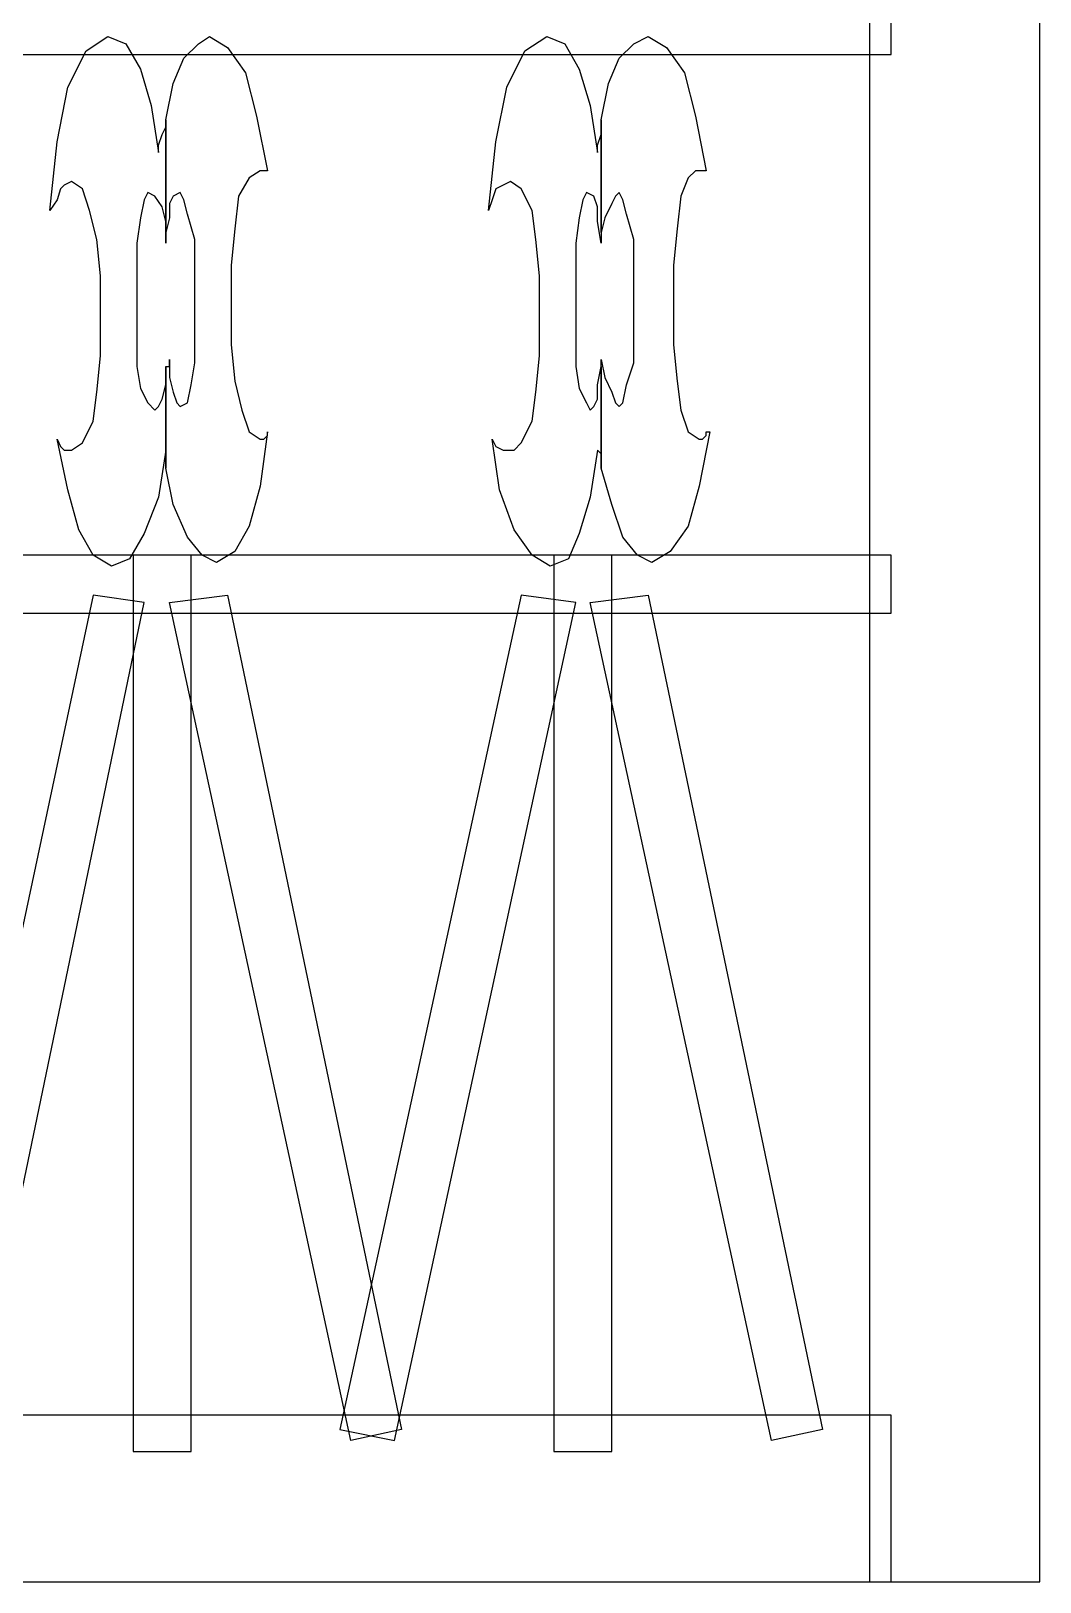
# Model space of a CAD drawing. Header units: centimetres. Extents: x -51 to 47, y -44 to 100.
# Drawn here: x 21.63 to 47.2, y -43.66 to -4.36 of the extents above; entities that cross this region are included whole.
import ezdxf

# ---------------------------------------------------------------- set-up
doc = ezdxf.new("R2010")
doc.units = ezdxf.units.CM
doc.header["$MEASUREMENT"] = 0
doc.layers.add('layer 1', color=7, linetype='Continuous')

msp = doc.modelspace()

# ---------------------------------------------------------------- linework, layer by layer
at = {"layer": 'layer 1', "color": 108}
for points, knots in [([(42.88117, 91.58024), (42.88117, 91.58024), (47.2023, 91.58024), (47.2023, 91.58024), (47.2023, 91.58024), (47.2023, 91.58024), (47.2023, -43.66193), (47.2023, -43.66193), (47.2023, -43.66193), (47.2023, -43.66193), (42.88117, -43.66193), (42.88117, -43.66193), (42.88117, -43.66193), (42.88117, -43.66193), (42.88117, 91.58024), (42.88117, 91.58024)], [0, 0, 0, 0, 0.25, 0.25, 0.25, 0.25, 0.5, 0.5, 0.5, 0.5, 0.75, 0.75, 0.75, 0.75, 1, 1, 1, 1]), ([(-47.12704, -3.48462), (-47.12704, -3.48462), (43.43281, -3.48462), (43.43281, -3.48462), (43.43281, -3.48462), (43.43281, -3.48462), (43.43281, -4.95564), (43.43281, -4.95564), (43.43281, -4.95564), (43.43281, -4.95564), (-47.12704, -4.95564), (-47.12704, -4.95564), (-47.12704, -4.95564), (-47.12704, -4.95564), (-47.12704, -3.48462), (-47.12704, -3.48462)], [0, 0, 0, 0, 0.25, 0.25, 0.25, 0.25, 0.5, 0.5, 0.5, 0.5, 0.75, 0.75, 0.75, 0.75, 1, 1, 1, 1]), ([(25.04502, -6.61054), (25.04502, -6.61054), (25.04502, -6.79442), (25.04502, -6.79442), (25.04502, -6.79442), (25.04502, -6.79442), (24.95308, -6.9783), (24.95308, -6.9783), (24.95308, -6.9783), (24.95308, -6.9783), (24.86114, -7.25411), (24.86114, -7.25411), (24.86114, -7.25411), (24.86114, -7.25411), (24.86114, -7.43799), (24.86114, -7.43799), (24.86114, -7.43799), (24.86114, -7.43799), (24.67727, -6.24278), (24.67727, -6.24278), (24.67727, -6.24278), (24.67727, -6.24278), (24.40145, -5.3234), (24.40145, -5.3234), (24.40145, -5.3234), (24.40145, -5.3234), (24.03369, -4.67982), (24.03369, -4.67982), (24.03369, -4.67982), (24.03369, -4.67982), (23.574, -4.49595), (23.574, -4.49595), (23.574, -4.49595), (23.574, -4.49595), (23.574, -4.49595), (23.574, -4.49595), (23.574, -4.49595), (23.574, -4.49595), (23.02236, -4.8637), (23.02236, -4.8637), (23.02236, -4.8637), (23.02236, -4.8637), (22.56267, -5.78309), (22.56267, -5.78309), (22.56267, -5.78309), (22.56267, -5.78309), (22.28685, -7.16217), (22.28685, -7.16217), (22.28685, -7.16217), (22.28685, -7.16217), (22.10298, -8.90901), (22.10298, -8.90901), (22.10298, -8.90901), (22.10298, -8.90901), (22.28685, -8.6332), (22.28685, -8.6332), (22.28685, -8.6332), (22.28685, -8.6332), (22.37879, -8.35738), (22.37879, -8.35738), (22.37879, -8.35738), (22.37879, -8.35738), (22.47073, -8.26544), (22.47073, -8.26544), (22.47073, -8.26544), (22.47073, -8.26544), (22.65461, -8.1735), (22.65461, -8.1735), (22.65461, -8.1735), (22.65461, -8.1735), (22.65461, -8.1735), (22.65461, -8.1735), (22.65461, -8.1735), (22.65461, -8.1735), (22.93043, -8.35738), (22.93043, -8.35738), (22.93043, -8.35738), (22.93043, -8.35738), (23.1143, -8.90901), (23.1143, -8.90901), (23.1143, -8.90901), (23.1143, -8.90901), (23.29818, -9.64453), (23.29818, -9.64453), (23.29818, -9.64453), (23.29818, -9.64453), (23.39012, -10.56391), (23.39012, -10.56391), (23.39012, -10.56391), (23.39012, -10.56391), (23.39012, -12.58657), (23.39012, -12.58657), (23.39012, -12.58657), (23.39012, -12.58657), (23.29818, -13.50596), (23.29818, -13.50596), (23.29818, -13.50596), (23.29818, -13.50596), (23.20624, -14.24147), (23.20624, -14.24147), (23.20624, -14.24147), (23.20624, -14.24147), (22.93043, -14.79311), (22.93043, -14.79311), (22.93043, -14.79311), (22.93043, -14.79311), (22.65461, -14.97698), (22.65461, -14.97698), (22.65461, -14.97698), (22.65461, -14.97698), (22.65461, -14.97698), (22.65461, -14.97698), (22.65461, -14.97698), (22.65461, -14.97698), (22.56267, -14.97698), (22.56267, -14.97698), (22.56267, -14.97698), (22.56267, -14.97698), (22.47073, -14.97698), (22.47073, -14.97698), (22.47073, -14.97698), (22.47073, -14.97698), (22.37879, -14.88504), (22.37879, -14.88504), (22.37879, -14.88504), (22.37879, -14.88504), (22.28685, -14.70117), (22.28685, -14.70117), (22.28685, -14.70117), (22.28685, -14.70117), (22.56267, -15.98831), (22.56267, -15.98831), (22.56267, -15.98831), (22.56267, -15.98831), (22.83849, -16.99964), (22.83849, -16.99964), (22.83849, -16.99964), (22.83849, -16.99964), (23.20624, -17.64321), (23.20624, -17.64321), (23.20624, -17.64321), (23.20624, -17.64321), (23.66594, -17.91903), (23.66594, -17.91903), (23.66594, -17.91903), (23.66594, -17.91903), (23.66594, -17.91903), (23.66594, -17.91903), (23.66594, -17.91903), (23.66594, -17.91903), (24.12563, -17.73515), (24.12563, -17.73515), (24.12563, -17.73515), (24.12563, -17.73515), (24.49339, -17.09158), (24.49339, -17.09158), (24.49339, -17.09158), (24.49339, -17.09158), (24.86114, -16.17219), (24.86114, -16.17219), (24.86114, -16.17219), (24.86114, -16.17219), (25.04502, -14.97698), (25.04502, -14.97698), (25.04502, -14.97698), (25.04502, -14.97698), (25.04502, -15.06892), (25.04502, -15.06892), (25.04502, -15.06892), (25.04502, -15.06892), (25.04502, -15.16086), (25.04502, -15.16086), (25.04502, -15.16086), (25.04502, -15.16086), (25.04502, -15.34474), (25.04502, -15.34474), (25.04502, -15.34474), (25.04502, -15.34474), (25.04502, -15.43668), (25.04502, -15.43668), (25.04502, -15.43668), (25.04502, -15.43668), (25.04502, -12.86239), (25.04502, -12.86239), (25.04502, -12.86239), (25.04502, -12.86239), (25.04502, -13.32208), (25.04502, -13.32208), (25.04502, -13.32208), (25.04502, -13.32208), (24.95308, -13.68984), (24.95308, -13.68984), (24.95308, -13.68984), (24.95308, -13.68984), (24.86114, -13.87372), (24.86114, -13.87372), (24.86114, -13.87372), (24.86114, -13.87372), (24.7692, -13.96566), (24.7692, -13.96566), (24.7692, -13.96566), (24.7692, -13.96566), (24.7692, -13.96566), (24.7692, -13.96566), (24.7692, -13.96566), (24.7692, -13.96566), (24.58533, -13.78178), (24.58533, -13.78178), (24.58533, -13.78178), (24.58533, -13.78178), (24.40145, -13.41402), (24.40145, -13.41402), (24.40145, -13.41402), (24.40145, -13.41402), (24.30951, -12.86239), (24.30951, -12.86239), (24.30951, -12.86239), (24.30951, -12.86239), (24.30951, -12.12688), (24.30951, -12.12688), (24.30951, -12.12688), (24.30951, -12.12688), (24.30951, -10.47198), (24.30951, -10.47198), (24.30951, -10.47198), (24.30951, -10.47198), (24.30951, -9.73646), (24.30951, -9.73646), (24.30951, -9.73646), (24.30951, -9.73646), (24.40145, -9.09289), (24.40145, -9.09289), (24.40145, -9.09289), (24.40145, -9.09289), (24.49339, -8.6332), (24.49339, -8.6332), (24.49339, -8.6332), (24.49339, -8.6332), (24.58533, -8.44932), (24.58533, -8.44932), (24.58533, -8.44932), (24.58533, -8.44932), (24.58533, -8.44932), (24.58533, -8.44932), (24.58533, -8.44932), (24.58533, -8.44932), (24.7692, -8.54126), (24.7692, -8.54126), (24.7692, -8.54126), (24.7692, -8.54126), (24.95308, -8.81708), (24.95308, -8.81708), (24.95308, -8.81708), (24.95308, -8.81708), (25.04502, -9.18483), (25.04502, -9.18483), (25.04502, -9.18483), (25.04502, -9.18483), (25.04502, -9.73646), (25.04502, -9.73646), (25.04502, -9.73646), (25.04502, -9.73646), (25.04502, -9.73646), (25.04502, -9.73646), (25.04502, -9.73646), (25.04502, -9.73646), (25.04502, -9.64453), (25.04502, -9.64453), (25.04502, -9.64453), (25.04502, -9.64453), (25.04502, -9.55259), (25.04502, -9.55259), (25.04502, -9.55259), (25.04502, -9.55259), (25.04502, -9.46065), (25.04502, -9.46065), (25.04502, -9.46065), (25.04502, -9.46065), (25.04502, -6.61054), (25.04502, -6.61054)], [0, 0, 0, 0, 0.01428571, 0.01428571, 0.01428571, 0.01428571, 0.02857143, 0.02857143, 0.02857143, 0.02857143, 0.04285714, 0.04285714, 0.04285714, 0.04285714, 0.05714286, 0.05714286, 0.05714286, 0.05714286, 0.07142857, 0.07142857, 0.07142857, 0.07142857, 0.08571429, 0.08571429, 0.08571429, 0.08571429, 0.1, 0.1, 0.1, 0.1, 0.11428571, 0.11428571, 0.11428571, 0.11428571, 0.12857143, 0.12857143, 0.12857143, 0.12857143, 0.14285714, 0.14285714, 0.14285714, 0.14285714, 0.15714286, 0.15714286, 0.15714286, 0.15714286, 0.17142857, 0.17142857, 0.17142857, 0.17142857, 0.18571429, 0.18571429, 0.18571429, 0.18571429, 0.2, 0.2, 0.2, 0.2, 0.21428571, 0.21428571, 0.21428571, 0.21428571, 0.22857143, 0.22857143, 0.22857143, 0.22857143, 0.24285714, 0.24285714, 0.24285714, 0.24285714, 0.25714286, 0.25714286, 0.25714286, 0.25714286, 0.27142857, 0.27142857, 0.27142857, 0.27142857, 0.28571429, 0.28571429, 0.28571429, 0.28571429, 0.3, 0.3, 0.3, 0.3, 0.31428571, 0.31428571, 0.31428571, 0.31428571, 0.32857143, 0.32857143, 0.32857143, 0.32857143, 0.34285714, 0.34285714, 0.34285714, 0.34285714, 0.35714286, 0.35714286, 0.35714286, 0.35714286, 0.37142857, 0.37142857, 0.37142857, 0.37142857, 0.38571429, 0.38571429, 0.38571429, 0.38571429, 0.4, 0.4, 0.4, 0.4, 0.41428571, 0.41428571, 0.41428571, 0.41428571, 0.42857143, 0.42857143, 0.42857143, 0.42857143, 0.44285714, 0.44285714, 0.44285714, 0.44285714, 0.45714286, 0.45714286, 0.45714286, 0.45714286, 0.47142857, 0.47142857, 0.47142857, 0.47142857, 0.48571429, 0.48571429, 0.48571429, 0.48571429, 0.5, 0.5, 0.5, 0.5, 0.51428571, 0.51428571, 0.51428571, 0.51428571, 0.52857143, 0.52857143, 0.52857143, 0.52857143, 0.54285714, 0.54285714, 0.54285714, 0.54285714, 0.55714286, 0.55714286, 0.55714286, 0.55714286, 0.57142857, 0.57142857, 0.57142857, 0.57142857, 0.58571429, 0.58571429, 0.58571429, 0.58571429, 0.6, 0.6, 0.6, 0.6, 0.61428571, 0.61428571, 0.61428571, 0.61428571, 0.62857143, 0.62857143, 0.62857143, 0.62857143, 0.64285714, 0.64285714, 0.64285714, 0.64285714, 0.65714286, 0.65714286, 0.65714286, 0.65714286, 0.67142857, 0.67142857, 0.67142857, 0.67142857, 0.68571429, 0.68571429, 0.68571429, 0.68571429, 0.7, 0.7, 0.7, 0.7, 0.71428571, 0.71428571, 0.71428571, 0.71428571, 0.72857143, 0.72857143, 0.72857143, 0.72857143, 0.74285714, 0.74285714, 0.74285714, 0.74285714, 0.75714286, 0.75714286, 0.75714286, 0.75714286, 0.77142857, 0.77142857, 0.77142857, 0.77142857, 0.78571429, 0.78571429, 0.78571429, 0.78571429, 0.8, 0.8, 0.8, 0.8, 0.81428571, 0.81428571, 0.81428571, 0.81428571, 0.82857143, 0.82857143, 0.82857143, 0.82857143, 0.84285714, 0.84285714, 0.84285714, 0.84285714, 0.85714286, 0.85714286, 0.85714286, 0.85714286, 0.87142857, 0.87142857, 0.87142857, 0.87142857, 0.88571429, 0.88571429, 0.88571429, 0.88571429, 0.9, 0.9, 0.9, 0.9, 0.91428571, 0.91428571, 0.91428571, 0.91428571, 0.92857143, 0.92857143, 0.92857143, 0.92857143, 0.94285714, 0.94285714, 0.94285714, 0.94285714, 0.95714286, 0.95714286, 0.95714286, 0.95714286, 0.97142857, 0.97142857, 0.97142857, 0.97142857, 0.98571429, 0.98571429, 0.98571429, 0.98571429, 1, 1, 1, 1]), ([(27.61931, -7.89769), (27.61931, -7.89769), (27.34349, -6.5186), (27.34349, -6.5186), (27.34349, -6.5186), (27.34349, -6.5186), (27.06768, -5.41533), (27.06768, -5.41533), (27.06768, -5.41533), (27.06768, -5.41533), (26.60798, -4.77176), (26.60798, -4.77176), (26.60798, -4.77176), (26.60798, -4.77176), (26.14829, -4.49595), (26.14829, -4.49595), (26.14829, -4.49595), (26.14829, -4.49595), (26.14829, -4.49595), (26.14829, -4.49595), (26.14829, -4.49595), (26.14829, -4.49595), (25.87247, -4.67982), (25.87247, -4.67982), (25.87247, -4.67982), (25.87247, -4.67982), (25.50472, -5.04758), (25.50472, -5.04758), (25.50472, -5.04758), (25.50472, -5.04758), (25.2289, -5.69115), (25.2289, -5.69115), (25.2289, -5.69115), (25.2289, -5.69115), (25.04502, -6.61054), (25.04502, -6.61054), (25.04502, -6.61054), (25.04502, -6.61054), (25.04502, -9.46065), (25.04502, -9.46065), (25.04502, -9.46065), (25.04502, -9.46065), (25.13696, -9.09289), (25.13696, -9.09289), (25.13696, -9.09289), (25.13696, -9.09289), (25.13696, -8.72514), (25.13696, -8.72514), (25.13696, -8.72514), (25.13696, -8.72514), (25.2289, -8.54126), (25.2289, -8.54126), (25.2289, -8.54126), (25.2289, -8.54126), (25.41278, -8.44932), (25.41278, -8.44932), (25.41278, -8.44932), (25.41278, -8.44932), (25.41278, -8.44932), (25.41278, -8.44932), (25.41278, -8.44932), (25.41278, -8.44932), (25.50472, -8.6332), (25.50472, -8.6332), (25.50472, -8.6332), (25.50472, -8.6332), (25.59665, -9.00095), (25.59665, -9.00095), (25.59665, -9.00095), (25.59665, -9.00095), (25.78053, -9.64453), (25.78053, -9.64453), (25.78053, -9.64453), (25.78053, -9.64453), (25.78053, -10.47198), (25.78053, -10.47198), (25.78053, -10.47198), (25.78053, -10.47198), (25.78053, -12.03494), (25.78053, -12.03494), (25.78053, -12.03494), (25.78053, -12.03494), (25.78053, -12.77045), (25.78053, -12.77045), (25.78053, -12.77045), (25.78053, -12.77045), (25.68859, -13.32208), (25.68859, -13.32208), (25.68859, -13.32208), (25.68859, -13.32208), (25.59665, -13.78178), (25.59665, -13.78178), (25.59665, -13.78178), (25.59665, -13.78178), (25.41278, -13.87372), (25.41278, -13.87372), (25.41278, -13.87372), (25.41278, -13.87372), (25.41278, -13.87372), (25.41278, -13.87372), (25.41278, -13.87372), (25.41278, -13.87372), (25.32084, -13.78178), (25.32084, -13.78178), (25.32084, -13.78178), (25.32084, -13.78178), (25.2289, -13.50596), (25.2289, -13.50596), (25.2289, -13.50596), (25.2289, -13.50596), (25.13696, -13.13821), (25.13696, -13.13821), (25.13696, -13.13821), (25.13696, -13.13821), (25.13696, -12.67851), (25.13696, -12.67851), (25.13696, -12.67851), (25.13696, -12.67851), (25.13696, -12.77045), (25.13696, -12.77045), (25.13696, -12.77045), (25.13696, -12.77045), (25.13696, -12.86239), (25.13696, -12.86239), (25.13696, -12.86239), (25.13696, -12.86239), (25.04502, -12.86239), (25.04502, -12.86239), (25.04502, -12.86239), (25.04502, -12.86239), (25.04502, -12.86239), (25.04502, -12.86239), (25.04502, -12.86239), (25.04502, -12.86239), (25.04502, -15.43668), (25.04502, -15.43668), (25.04502, -15.43668), (25.04502, -15.43668), (25.2289, -16.35607), (25.2289, -16.35607), (25.2289, -16.35607), (25.2289, -16.35607), (25.59665, -17.18352), (25.59665, -17.18352), (25.59665, -17.18352), (25.59665, -17.18352), (25.96441, -17.64321), (25.96441, -17.64321), (25.96441, -17.64321), (25.96441, -17.64321), (26.33217, -17.82709), (26.33217, -17.82709), (26.33217, -17.82709), (26.33217, -17.82709), (26.33217, -17.82709), (26.33217, -17.82709), (26.33217, -17.82709), (26.33217, -17.82709), (26.79186, -17.55127), (26.79186, -17.55127), (26.79186, -17.55127), (26.79186, -17.55127), (27.15962, -16.9077), (27.15962, -16.9077), (27.15962, -16.9077), (27.15962, -16.9077), (27.43543, -15.89637), (27.43543, -15.89637), (27.43543, -15.89637), (27.43543, -15.89637), (27.61931, -14.51729), (27.61931, -14.51729), (27.61931, -14.51729), (27.61931, -14.51729), (27.61931, -14.51729), (27.61931, -14.51729), (27.61931, -14.51729), (27.61931, -14.51729), (27.61931, -14.60923), (27.61931, -14.60923), (27.61931, -14.60923), (27.61931, -14.60923), (27.52737, -14.70117), (27.52737, -14.70117), (27.52737, -14.70117), (27.52737, -14.70117), (27.43543, -14.70117), (27.43543, -14.70117), (27.43543, -14.70117), (27.43543, -14.70117), (27.43543, -14.70117), (27.43543, -14.70117), (27.43543, -14.70117), (27.43543, -14.70117), (27.15962, -14.51729), (27.15962, -14.51729), (27.15962, -14.51729), (27.15962, -14.51729), (26.97574, -13.96566), (26.97574, -13.96566), (26.97574, -13.96566), (26.97574, -13.96566), (26.79186, -13.23014), (26.79186, -13.23014), (26.79186, -13.23014), (26.79186, -13.23014), (26.69992, -12.31075), (26.69992, -12.31075), (26.69992, -12.31075), (26.69992, -12.31075), (26.69992, -10.2881), (26.69992, -10.2881), (26.69992, -10.2881), (26.69992, -10.2881), (26.79186, -9.36871), (26.79186, -9.36871), (26.79186, -9.36871), (26.79186, -9.36871), (26.8838, -8.54126), (26.8838, -8.54126), (26.8838, -8.54126), (26.8838, -8.54126), (27.15962, -8.08156), (27.15962, -8.08156), (27.15962, -8.08156), (27.15962, -8.08156), (27.43543, -7.89769), (27.43543, -7.89769), (27.43543, -7.89769), (27.43543, -7.89769), (27.43543, -7.89769), (27.43543, -7.89769), (27.43543, -7.89769), (27.43543, -7.89769), (27.43543, -7.89769), (27.43543, -7.89769), (27.43543, -7.89769), (27.43543, -7.89769), (27.52737, -7.89769), (27.52737, -7.89769), (27.52737, -7.89769), (27.52737, -7.89769), (27.61931, -7.89769), (27.61931, -7.89769), (27.61931, -7.89769), (27.61931, -7.89769), (27.61931, -7.89769), (27.61931, -7.89769)], [0, 0, 0, 0, 0.01612903, 0.01612903, 0.01612903, 0.01612903, 0.03225806, 0.03225806, 0.03225806, 0.03225806, 0.0483871, 0.0483871, 0.0483871, 0.0483871, 0.06451613, 0.06451613, 0.06451613, 0.06451613, 0.08064516, 0.08064516, 0.08064516, 0.08064516, 0.09677419, 0.09677419, 0.09677419, 0.09677419, 0.11290323, 0.11290323, 0.11290323, 0.11290323, 0.12903226, 0.12903226, 0.12903226, 0.12903226, 0.14516129, 0.14516129, 0.14516129, 0.14516129, 0.16129032, 0.16129032, 0.16129032, 0.16129032, 0.17741935, 0.17741935, 0.17741935, 0.17741935, 0.19354839, 0.19354839, 0.19354839, 0.19354839, 0.20967742, 0.20967742, 0.20967742, 0.20967742, 0.22580645, 0.22580645, 0.22580645, 0.22580645, 0.24193548, 0.24193548, 0.24193548, 0.24193548, 0.25806452, 0.25806452, 0.25806452, 0.25806452, 0.27419355, 0.27419355, 0.27419355, 0.27419355, 0.29032258, 0.29032258, 0.29032258, 0.29032258, 0.30645161, 0.30645161, 0.30645161, 0.30645161, 0.32258065, 0.32258065, 0.32258065, 0.32258065, 0.33870968, 0.33870968, 0.33870968, 0.33870968, 0.35483871, 0.35483871, 0.35483871, 0.35483871, 0.37096774, 0.37096774, 0.37096774, 0.37096774, 0.38709677, 0.38709677, 0.38709677, 0.38709677, 0.40322581, 0.40322581, 0.40322581, 0.40322581, 0.41935484, 0.41935484, 0.41935484, 0.41935484, 0.43548387, 0.43548387, 0.43548387, 0.43548387, 0.4516129, 0.4516129, 0.4516129, 0.4516129, 0.46774194, 0.46774194, 0.46774194, 0.46774194, 0.48387097, 0.48387097, 0.48387097, 0.48387097, 0.5, 0.5, 0.5, 0.5, 0.51612903, 0.51612903, 0.51612903, 0.51612903, 0.53225806, 0.53225806, 0.53225806, 0.53225806, 0.5483871, 0.5483871, 0.5483871, 0.5483871, 0.56451613, 0.56451613, 0.56451613, 0.56451613, 0.58064516, 0.58064516, 0.58064516, 0.58064516, 0.59677419, 0.59677419, 0.59677419, 0.59677419, 0.61290323, 0.61290323, 0.61290323, 0.61290323, 0.62903226, 0.62903226, 0.62903226, 0.62903226, 0.64516129, 0.64516129, 0.64516129, 0.64516129, 0.66129032, 0.66129032, 0.66129032, 0.66129032, 0.67741935, 0.67741935, 0.67741935, 0.67741935, 0.69354839, 0.69354839, 0.69354839, 0.69354839, 0.70967742, 0.70967742, 0.70967742, 0.70967742, 0.72580645, 0.72580645, 0.72580645, 0.72580645, 0.74193548, 0.74193548, 0.74193548, 0.74193548, 0.75806452, 0.75806452, 0.75806452, 0.75806452, 0.77419355, 0.77419355, 0.77419355, 0.77419355, 0.79032258, 0.79032258, 0.79032258, 0.79032258, 0.80645161, 0.80645161, 0.80645161, 0.80645161, 0.82258065, 0.82258065, 0.82258065, 0.82258065, 0.83870968, 0.83870968, 0.83870968, 0.83870968, 0.85483871, 0.85483871, 0.85483871, 0.85483871, 0.87096774, 0.87096774, 0.87096774, 0.87096774, 0.88709677, 0.88709677, 0.88709677, 0.88709677, 0.90322581, 0.90322581, 0.90322581, 0.90322581, 0.91935484, 0.91935484, 0.91935484, 0.91935484, 0.93548387, 0.93548387, 0.93548387, 0.93548387, 0.9516129, 0.9516129, 0.9516129, 0.9516129, 0.96774194, 0.96774194, 0.96774194, 0.96774194, 0.98387097, 0.98387097, 0.98387097, 0.98387097, 1, 1, 1, 1]), ([(36.07769, -6.61054), (36.07769, -6.61054), (36.07769, -6.79442), (36.07769, -6.79442), (36.07769, -6.79442), (36.07769, -6.79442), (36.07769, -6.9783), (36.07769, -6.9783), (36.07769, -6.9783), (36.07769, -6.9783), (35.98575, -7.25411), (35.98575, -7.25411), (35.98575, -7.25411), (35.98575, -7.25411), (35.98575, -7.43799), (35.98575, -7.43799), (35.98575, -7.43799), (35.98575, -7.43799), (35.80188, -6.24278), (35.80188, -6.24278), (35.80188, -6.24278), (35.80188, -6.24278), (35.52606, -5.3234), (35.52606, -5.3234), (35.52606, -5.3234), (35.52606, -5.3234), (35.1583, -4.67982), (35.1583, -4.67982), (35.1583, -4.67982), (35.1583, -4.67982), (34.69861, -4.49595), (34.69861, -4.49595), (34.69861, -4.49595), (34.69861, -4.49595), (34.69861, -4.49595), (34.69861, -4.49595), (34.69861, -4.49595), (34.69861, -4.49595), (34.14698, -4.8637), (34.14698, -4.8637), (34.14698, -4.8637), (34.14698, -4.8637), (33.68728, -5.78309), (33.68728, -5.78309), (33.68728, -5.78309), (33.68728, -5.78309), (33.41146, -7.16217), (33.41146, -7.16217), (33.41146, -7.16217), (33.41146, -7.16217), (33.22759, -8.90901), (33.22759, -8.90901), (33.22759, -8.90901), (33.22759, -8.90901), (33.31953, -8.6332), (33.31953, -8.6332), (33.31953, -8.6332), (33.31953, -8.6332), (33.41146, -8.35738), (33.41146, -8.35738), (33.41146, -8.35738), (33.41146, -8.35738), (33.59534, -8.26544), (33.59534, -8.26544), (33.59534, -8.26544), (33.59534, -8.26544), (33.77922, -8.1735), (33.77922, -8.1735), (33.77922, -8.1735), (33.77922, -8.1735), (33.77922, -8.1735), (33.77922, -8.1735), (33.77922, -8.1735), (33.77922, -8.1735), (34.05504, -8.35738), (34.05504, -8.35738), (34.05504, -8.35738), (34.05504, -8.35738), (34.33085, -8.90901), (34.33085, -8.90901), (34.33085, -8.90901), (34.33085, -8.90901), (34.42279, -9.64453), (34.42279, -9.64453), (34.42279, -9.64453), (34.42279, -9.64453), (34.51473, -10.56391), (34.51473, -10.56391), (34.51473, -10.56391), (34.51473, -10.56391), (34.51473, -12.58657), (34.51473, -12.58657), (34.51473, -12.58657), (34.51473, -12.58657), (34.42279, -13.50596), (34.42279, -13.50596), (34.42279, -13.50596), (34.42279, -13.50596), (34.33085, -14.24147), (34.33085, -14.24147), (34.33085, -14.24147), (34.33085, -14.24147), (34.05504, -14.79311), (34.05504, -14.79311), (34.05504, -14.79311), (34.05504, -14.79311), (33.87116, -14.97698), (33.87116, -14.97698), (33.87116, -14.97698), (33.87116, -14.97698), (33.87116, -14.97698), (33.87116, -14.97698), (33.87116, -14.97698), (33.87116, -14.97698), (33.68728, -14.97698), (33.68728, -14.97698), (33.68728, -14.97698), (33.68728, -14.97698), (33.59534, -14.97698), (33.59534, -14.97698), (33.59534, -14.97698), (33.59534, -14.97698), (33.41146, -14.88504), (33.41146, -14.88504), (33.41146, -14.88504), (33.41146, -14.88504), (33.31953, -14.70117), (33.31953, -14.70117), (33.31953, -14.70117), (33.31953, -14.70117), (33.5034, -15.98831), (33.5034, -15.98831), (33.5034, -15.98831), (33.5034, -15.98831), (33.87116, -16.99964), (33.87116, -16.99964), (33.87116, -16.99964), (33.87116, -16.99964), (34.33085, -17.64321), (34.33085, -17.64321), (34.33085, -17.64321), (34.33085, -17.64321), (34.79055, -17.91903), (34.79055, -17.91903), (34.79055, -17.91903), (34.79055, -17.91903), (34.79055, -17.91903), (34.79055, -17.91903), (34.79055, -17.91903), (34.79055, -17.91903), (35.25024, -17.73515), (35.25024, -17.73515), (35.25024, -17.73515), (35.25024, -17.73515), (35.52606, -17.09158), (35.52606, -17.09158), (35.52606, -17.09158), (35.52606, -17.09158), (35.80188, -16.17219), (35.80188, -16.17219), (35.80188, -16.17219), (35.80188, -16.17219), (35.98575, -14.97698), (35.98575, -14.97698), (35.98575, -14.97698), (35.98575, -14.97698), (36.07769, -15.06892), (36.07769, -15.06892), (36.07769, -15.06892), (36.07769, -15.06892), (36.07769, -15.16086), (36.07769, -15.16086), (36.07769, -15.16086), (36.07769, -15.16086), (36.07769, -15.34474), (36.07769, -15.34474), (36.07769, -15.34474), (36.07769, -15.34474), (36.07769, -15.43668), (36.07769, -15.43668), (36.07769, -15.43668), (36.07769, -15.43668), (36.07769, -12.86239), (36.07769, -12.86239), (36.07769, -12.86239), (36.07769, -12.86239), (35.98575, -13.32208), (35.98575, -13.32208), (35.98575, -13.32208), (35.98575, -13.32208), (35.98575, -13.68984), (35.98575, -13.68984), (35.98575, -13.68984), (35.98575, -13.68984), (35.89382, -13.87372), (35.89382, -13.87372), (35.89382, -13.87372), (35.89382, -13.87372), (35.80188, -13.96566), (35.80188, -13.96566), (35.80188, -13.96566), (35.80188, -13.96566), (35.80188, -13.96566), (35.80188, -13.96566), (35.80188, -13.96566), (35.80188, -13.96566), (35.70994, -13.78178), (35.70994, -13.78178), (35.70994, -13.78178), (35.70994, -13.78178), (35.52606, -13.41402), (35.52606, -13.41402), (35.52606, -13.41402), (35.52606, -13.41402), (35.43412, -12.86239), (35.43412, -12.86239), (35.43412, -12.86239), (35.43412, -12.86239), (35.43412, -12.12688), (35.43412, -12.12688), (35.43412, -12.12688), (35.43412, -12.12688), (35.43412, -10.47198), (35.43412, -10.47198), (35.43412, -10.47198), (35.43412, -10.47198), (35.43412, -9.73646), (35.43412, -9.73646), (35.43412, -9.73646), (35.43412, -9.73646), (35.52606, -9.09289), (35.52606, -9.09289), (35.52606, -9.09289), (35.52606, -9.09289), (35.618, -8.6332), (35.618, -8.6332), (35.618, -8.6332), (35.618, -8.6332), (35.70994, -8.44932), (35.70994, -8.44932), (35.70994, -8.44932), (35.70994, -8.44932), (35.70994, -8.44932), (35.70994, -8.44932), (35.70994, -8.44932), (35.70994, -8.44932), (35.89382, -8.54126), (35.89382, -8.54126), (35.89382, -8.54126), (35.89382, -8.54126), (35.98575, -8.81708), (35.98575, -8.81708), (35.98575, -8.81708), (35.98575, -8.81708), (35.98575, -9.18483), (35.98575, -9.18483), (35.98575, -9.18483), (35.98575, -9.18483), (36.07769, -9.73646), (36.07769, -9.73646), (36.07769, -9.73646), (36.07769, -9.73646), (36.07769, -9.73646), (36.07769, -9.73646), (36.07769, -9.73646), (36.07769, -9.73646), (36.07769, -9.64453), (36.07769, -9.64453), (36.07769, -9.64453), (36.07769, -9.64453), (36.07769, -9.55259), (36.07769, -9.55259), (36.07769, -9.55259), (36.07769, -9.55259), (36.07769, -9.46065), (36.07769, -9.46065), (36.07769, -9.46065), (36.07769, -9.46065), (36.07769, -6.61054), (36.07769, -6.61054)], [0, 0, 0, 0, 0.01428571, 0.01428571, 0.01428571, 0.01428571, 0.02857143, 0.02857143, 0.02857143, 0.02857143, 0.04285714, 0.04285714, 0.04285714, 0.04285714, 0.05714286, 0.05714286, 0.05714286, 0.05714286, 0.07142857, 0.07142857, 0.07142857, 0.07142857, 0.08571429, 0.08571429, 0.08571429, 0.08571429, 0.1, 0.1, 0.1, 0.1, 0.11428571, 0.11428571, 0.11428571, 0.11428571, 0.12857143, 0.12857143, 0.12857143, 0.12857143, 0.14285714, 0.14285714, 0.14285714, 0.14285714, 0.15714286, 0.15714286, 0.15714286, 0.15714286, 0.17142857, 0.17142857, 0.17142857, 0.17142857, 0.18571429, 0.18571429, 0.18571429, 0.18571429, 0.2, 0.2, 0.2, 0.2, 0.21428571, 0.21428571, 0.21428571, 0.21428571, 0.22857143, 0.22857143, 0.22857143, 0.22857143, 0.24285714, 0.24285714, 0.24285714, 0.24285714, 0.25714286, 0.25714286, 0.25714286, 0.25714286, 0.27142857, 0.27142857, 0.27142857, 0.27142857, 0.28571429, 0.28571429, 0.28571429, 0.28571429, 0.3, 0.3, 0.3, 0.3, 0.31428571, 0.31428571, 0.31428571, 0.31428571, 0.32857143, 0.32857143, 0.32857143, 0.32857143, 0.34285714, 0.34285714, 0.34285714, 0.34285714, 0.35714286, 0.35714286, 0.35714286, 0.35714286, 0.37142857, 0.37142857, 0.37142857, 0.37142857, 0.38571429, 0.38571429, 0.38571429, 0.38571429, 0.4, 0.4, 0.4, 0.4, 0.41428571, 0.41428571, 0.41428571, 0.41428571, 0.42857143, 0.42857143, 0.42857143, 0.42857143, 0.44285714, 0.44285714, 0.44285714, 0.44285714, 0.45714286, 0.45714286, 0.45714286, 0.45714286, 0.47142857, 0.47142857, 0.47142857, 0.47142857, 0.48571429, 0.48571429, 0.48571429, 0.48571429, 0.5, 0.5, 0.5, 0.5, 0.51428571, 0.51428571, 0.51428571, 0.51428571, 0.52857143, 0.52857143, 0.52857143, 0.52857143, 0.54285714, 0.54285714, 0.54285714, 0.54285714, 0.55714286, 0.55714286, 0.55714286, 0.55714286, 0.57142857, 0.57142857, 0.57142857, 0.57142857, 0.58571429, 0.58571429, 0.58571429, 0.58571429, 0.6, 0.6, 0.6, 0.6, 0.61428571, 0.61428571, 0.61428571, 0.61428571, 0.62857143, 0.62857143, 0.62857143, 0.62857143, 0.64285714, 0.64285714, 0.64285714, 0.64285714, 0.65714286, 0.65714286, 0.65714286, 0.65714286, 0.67142857, 0.67142857, 0.67142857, 0.67142857, 0.68571429, 0.68571429, 0.68571429, 0.68571429, 0.7, 0.7, 0.7, 0.7, 0.71428571, 0.71428571, 0.71428571, 0.71428571, 0.72857143, 0.72857143, 0.72857143, 0.72857143, 0.74285714, 0.74285714, 0.74285714, 0.74285714, 0.75714286, 0.75714286, 0.75714286, 0.75714286, 0.77142857, 0.77142857, 0.77142857, 0.77142857, 0.78571429, 0.78571429, 0.78571429, 0.78571429, 0.8, 0.8, 0.8, 0.8, 0.81428571, 0.81428571, 0.81428571, 0.81428571, 0.82857143, 0.82857143, 0.82857143, 0.82857143, 0.84285714, 0.84285714, 0.84285714, 0.84285714, 0.85714286, 0.85714286, 0.85714286, 0.85714286, 0.87142857, 0.87142857, 0.87142857, 0.87142857, 0.88571429, 0.88571429, 0.88571429, 0.88571429, 0.9, 0.9, 0.9, 0.9, 0.91428571, 0.91428571, 0.91428571, 0.91428571, 0.92857143, 0.92857143, 0.92857143, 0.92857143, 0.94285714, 0.94285714, 0.94285714, 0.94285714, 0.95714286, 0.95714286, 0.95714286, 0.95714286, 0.97142857, 0.97142857, 0.97142857, 0.97142857, 0.98571429, 0.98571429, 0.98571429, 0.98571429, 1, 1, 1, 1]), ([(38.74392, -7.89769), (38.74392, -7.89769), (38.46811, -6.5186), (38.46811, -6.5186), (38.46811, -6.5186), (38.46811, -6.5186), (38.19229, -5.41533), (38.19229, -5.41533), (38.19229, -5.41533), (38.19229, -5.41533), (37.73259, -4.77176), (37.73259, -4.77176), (37.73259, -4.77176), (37.73259, -4.77176), (37.2729, -4.49595), (37.2729, -4.49595), (37.2729, -4.49595), (37.2729, -4.49595), (37.2729, -4.49595), (37.2729, -4.49595), (37.2729, -4.49595), (37.2729, -4.49595), (36.90514, -4.67982), (36.90514, -4.67982), (36.90514, -4.67982), (36.90514, -4.67982), (36.53739, -5.04758), (36.53739, -5.04758), (36.53739, -5.04758), (36.53739, -5.04758), (36.26157, -5.69115), (36.26157, -5.69115), (36.26157, -5.69115), (36.26157, -5.69115), (36.07769, -6.61054), (36.07769, -6.61054), (36.07769, -6.61054), (36.07769, -6.61054), (36.07769, -9.46065), (36.07769, -9.46065), (36.07769, -9.46065), (36.07769, -9.46065), (36.16963, -9.09289), (36.16963, -9.09289), (36.16963, -9.09289), (36.16963, -9.09289), (36.35351, -8.72514), (36.35351, -8.72514), (36.35351, -8.72514), (36.35351, -8.72514), (36.44545, -8.54126), (36.44545, -8.54126), (36.44545, -8.54126), (36.44545, -8.54126), (36.53739, -8.44932), (36.53739, -8.44932), (36.53739, -8.44932), (36.53739, -8.44932), (36.53739, -8.44932), (36.53739, -8.44932), (36.53739, -8.44932), (36.53739, -8.44932), (36.62933, -8.6332), (36.62933, -8.6332), (36.62933, -8.6332), (36.62933, -8.6332), (36.72127, -9.00095), (36.72127, -9.00095), (36.72127, -9.00095), (36.72127, -9.00095), (36.90514, -9.64453), (36.90514, -9.64453), (36.90514, -9.64453), (36.90514, -9.64453), (36.90514, -10.47198), (36.90514, -10.47198), (36.90514, -10.47198), (36.90514, -10.47198), (36.90514, -12.03494), (36.90514, -12.03494), (36.90514, -12.03494), (36.90514, -12.03494), (36.90514, -12.77045), (36.90514, -12.77045), (36.90514, -12.77045), (36.90514, -12.77045), (36.72127, -13.32208), (36.72127, -13.32208), (36.72127, -13.32208), (36.72127, -13.32208), (36.62933, -13.78178), (36.62933, -13.78178), (36.62933, -13.78178), (36.62933, -13.78178), (36.53739, -13.87372), (36.53739, -13.87372), (36.53739, -13.87372), (36.53739, -13.87372), (36.53739, -13.87372), (36.53739, -13.87372), (36.53739, -13.87372), (36.53739, -13.87372), (36.44545, -13.78178), (36.44545, -13.78178), (36.44545, -13.78178), (36.44545, -13.78178), (36.35351, -13.50596), (36.35351, -13.50596), (36.35351, -13.50596), (36.35351, -13.50596), (36.16963, -13.13821), (36.16963, -13.13821), (36.16963, -13.13821), (36.16963, -13.13821), (36.07769, -12.67851), (36.07769, -12.67851), (36.07769, -12.67851), (36.07769, -12.67851), (36.07769, -12.77045), (36.07769, -12.77045), (36.07769, -12.77045), (36.07769, -12.77045), (36.07769, -12.86239), (36.07769, -12.86239), (36.07769, -12.86239), (36.07769, -12.86239), (36.07769, -12.86239), (36.07769, -12.86239), (36.07769, -12.86239), (36.07769, -12.86239), (36.07769, -12.86239), (36.07769, -12.86239), (36.07769, -12.86239), (36.07769, -12.86239), (36.07769, -15.43668), (36.07769, -15.43668), (36.07769, -15.43668), (36.07769, -15.43668), (36.35351, -16.35607), (36.35351, -16.35607), (36.35351, -16.35607), (36.35351, -16.35607), (36.62933, -17.18352), (36.62933, -17.18352), (36.62933, -17.18352), (36.62933, -17.18352), (36.99708, -17.64321), (36.99708, -17.64321), (36.99708, -17.64321), (36.99708, -17.64321), (37.36484, -17.82709), (37.36484, -17.82709), (37.36484, -17.82709), (37.36484, -17.82709), (37.36484, -17.82709), (37.36484, -17.82709), (37.36484, -17.82709), (37.36484, -17.82709), (37.82453, -17.55127), (37.82453, -17.55127), (37.82453, -17.55127), (37.82453, -17.55127), (38.28423, -16.9077), (38.28423, -16.9077), (38.28423, -16.9077), (38.28423, -16.9077), (38.56004, -15.89637), (38.56004, -15.89637), (38.56004, -15.89637), (38.56004, -15.89637), (38.83586, -14.51729), (38.83586, -14.51729), (38.83586, -14.51729), (38.83586, -14.51729), (38.74392, -14.51729), (38.74392, -14.51729), (38.74392, -14.51729), (38.74392, -14.51729), (38.74392, -14.60923), (38.74392, -14.60923), (38.74392, -14.60923), (38.74392, -14.60923), (38.65198, -14.70117), (38.65198, -14.70117), (38.65198, -14.70117), (38.65198, -14.70117), (38.56004, -14.70117), (38.56004, -14.70117), (38.56004, -14.70117), (38.56004, -14.70117), (38.56004, -14.70117), (38.56004, -14.70117), (38.56004, -14.70117), (38.56004, -14.70117), (38.28423, -14.51729), (38.28423, -14.51729), (38.28423, -14.51729), (38.28423, -14.51729), (38.10035, -13.96566), (38.10035, -13.96566), (38.10035, -13.96566), (38.10035, -13.96566), (38.00841, -13.23014), (38.00841, -13.23014), (38.00841, -13.23014), (38.00841, -13.23014), (37.91647, -12.31075), (37.91647, -12.31075), (37.91647, -12.31075), (37.91647, -12.31075), (37.91647, -10.2881), (37.91647, -10.2881), (37.91647, -10.2881), (37.91647, -10.2881), (38.00841, -9.36871), (38.00841, -9.36871), (38.00841, -9.36871), (38.00841, -9.36871), (38.10035, -8.54126), (38.10035, -8.54126), (38.10035, -8.54126), (38.10035, -8.54126), (38.28423, -8.08156), (38.28423, -8.08156), (38.28423, -8.08156), (38.28423, -8.08156), (38.46811, -7.89769), (38.46811, -7.89769), (38.46811, -7.89769), (38.46811, -7.89769), (38.46811, -7.89769), (38.46811, -7.89769), (38.46811, -7.89769), (38.46811, -7.89769), (38.56004, -7.89769), (38.56004, -7.89769), (38.56004, -7.89769), (38.56004, -7.89769), (38.65198, -7.89769), (38.65198, -7.89769), (38.65198, -7.89769), (38.65198, -7.89769), (38.74392, -7.89769), (38.74392, -7.89769), (38.74392, -7.89769), (38.74392, -7.89769), (38.74392, -7.89769), (38.74392, -7.89769)], [0, 0, 0, 0, 0.01612903, 0.01612903, 0.01612903, 0.01612903, 0.03225806, 0.03225806, 0.03225806, 0.03225806, 0.0483871, 0.0483871, 0.0483871, 0.0483871, 0.06451613, 0.06451613, 0.06451613, 0.06451613, 0.08064516, 0.08064516, 0.08064516, 0.08064516, 0.09677419, 0.09677419, 0.09677419, 0.09677419, 0.11290323, 0.11290323, 0.11290323, 0.11290323, 0.12903226, 0.12903226, 0.12903226, 0.12903226, 0.14516129, 0.14516129, 0.14516129, 0.14516129, 0.16129032, 0.16129032, 0.16129032, 0.16129032, 0.17741935, 0.17741935, 0.17741935, 0.17741935, 0.19354839, 0.19354839, 0.19354839, 0.19354839, 0.20967742, 0.20967742, 0.20967742, 0.20967742, 0.22580645, 0.22580645, 0.22580645, 0.22580645, 0.24193548, 0.24193548, 0.24193548, 0.24193548, 0.25806452, 0.25806452, 0.25806452, 0.25806452, 0.27419355, 0.27419355, 0.27419355, 0.27419355, 0.29032258, 0.29032258, 0.29032258, 0.29032258, 0.30645161, 0.30645161, 0.30645161, 0.30645161, 0.32258065, 0.32258065, 0.32258065, 0.32258065, 0.33870968, 0.33870968, 0.33870968, 0.33870968, 0.35483871, 0.35483871, 0.35483871, 0.35483871, 0.37096774, 0.37096774, 0.37096774, 0.37096774, 0.38709677, 0.38709677, 0.38709677, 0.38709677, 0.40322581, 0.40322581, 0.40322581, 0.40322581, 0.41935484, 0.41935484, 0.41935484, 0.41935484, 0.43548387, 0.43548387, 0.43548387, 0.43548387, 0.4516129, 0.4516129, 0.4516129, 0.4516129, 0.46774194, 0.46774194, 0.46774194, 0.46774194, 0.48387097, 0.48387097, 0.48387097, 0.48387097, 0.5, 0.5, 0.5, 0.5, 0.51612903, 0.51612903, 0.51612903, 0.51612903, 0.53225806, 0.53225806, 0.53225806, 0.53225806, 0.5483871, 0.5483871, 0.5483871, 0.5483871, 0.56451613, 0.56451613, 0.56451613, 0.56451613, 0.58064516, 0.58064516, 0.58064516, 0.58064516, 0.59677419, 0.59677419, 0.59677419, 0.59677419, 0.61290323, 0.61290323, 0.61290323, 0.61290323, 0.62903226, 0.62903226, 0.62903226, 0.62903226, 0.64516129, 0.64516129, 0.64516129, 0.64516129, 0.66129032, 0.66129032, 0.66129032, 0.66129032, 0.67741935, 0.67741935, 0.67741935, 0.67741935, 0.69354839, 0.69354839, 0.69354839, 0.69354839, 0.70967742, 0.70967742, 0.70967742, 0.70967742, 0.72580645, 0.72580645, 0.72580645, 0.72580645, 0.74193548, 0.74193548, 0.74193548, 0.74193548, 0.75806452, 0.75806452, 0.75806452, 0.75806452, 0.77419355, 0.77419355, 0.77419355, 0.77419355, 0.79032258, 0.79032258, 0.79032258, 0.79032258, 0.80645161, 0.80645161, 0.80645161, 0.80645161, 0.82258065, 0.82258065, 0.82258065, 0.82258065, 0.83870968, 0.83870968, 0.83870968, 0.83870968, 0.85483871, 0.85483871, 0.85483871, 0.85483871, 0.87096774, 0.87096774, 0.87096774, 0.87096774, 0.88709677, 0.88709677, 0.88709677, 0.88709677, 0.90322581, 0.90322581, 0.90322581, 0.90322581, 0.91935484, 0.91935484, 0.91935484, 0.91935484, 0.93548387, 0.93548387, 0.93548387, 0.93548387, 0.9516129, 0.9516129, 0.9516129, 0.9516129, 0.96774194, 0.96774194, 0.96774194, 0.96774194, 0.98387097, 0.98387097, 0.98387097, 0.98387097, 1, 1, 1, 1]), ([(-47.12704, -17.64321), (-47.12704, -17.64321), (43.43281, -17.64321), (43.43281, -17.64321), (43.43281, -17.64321), (43.43281, -17.64321), (43.43281, -19.11424), (43.43281, -19.11424), (43.43281, -19.11424), (43.43281, -19.11424), (-47.12704, -19.11424), (-47.12704, -19.11424), (-47.12704, -19.11424), (-47.12704, -19.11424), (-47.12704, -17.64321), (-47.12704, -17.64321)], [0, 0, 0, 0, 0.25, 0.25, 0.25, 0.25, 0.5, 0.5, 0.5, 0.5, 0.75, 0.75, 0.75, 0.75, 1, 1, 1, 1]), ([(24.21757, -40.35213), (24.21757, -40.35213), (24.21757, -17.64321), (24.21757, -17.64321), (24.21757, -17.64321), (24.21757, -17.64321), (25.68859, -17.64321), (25.68859, -17.64321), (25.68859, -17.64321), (25.68859, -17.64321), (25.68859, -40.35213), (25.68859, -40.35213), (25.68859, -40.35213), (25.68859, -40.35213), (24.21757, -40.35213), (24.21757, -40.35213)], [0, 0, 0, 0, 0.25, 0.25, 0.25, 0.25, 0.5, 0.5, 0.5, 0.5, 0.75, 0.75, 0.75, 0.75, 1, 1, 1, 1]), ([(34.88249, -40.35213), (34.88249, -40.35213), (34.88249, -17.64321), (34.88249, -17.64321), (34.88249, -17.64321), (34.88249, -17.64321), (36.35351, -17.64321), (36.35351, -17.64321), (36.35351, -17.64321), (36.35351, -17.64321), (36.35351, -40.35213), (36.35351, -40.35213), (36.35351, -40.35213), (36.35351, -40.35213), (34.88249, -40.35213), (34.88249, -40.35213)], [0, 0, 0, 0, 0.25, 0.25, 0.25, 0.25, 0.5, 0.5, 0.5, 0.5, 0.75, 0.75, 0.75, 0.75, 1, 1, 1, 1]), ([(18.70123, -39.8005), (18.70123, -39.8005), (23.20624, -18.65454), (23.20624, -18.65454), (23.20624, -18.65454), (23.20624, -18.65454), (24.49339, -18.83842), (24.49339, -18.83842), (24.49339, -18.83842), (24.49339, -18.83842), (20.08032, -40.07631), (20.08032, -40.07631), (20.08032, -40.07631), (20.08032, -40.07631), (18.70123, -39.8005), (18.70123, -39.8005)], [0, 0, 0, 0, 0.25, 0.25, 0.25, 0.25, 0.5, 0.5, 0.5, 0.5, 0.75, 0.75, 0.75, 0.75, 1, 1, 1, 1]), ([(31.02105, -39.8005), (31.02105, -39.8005), (26.60798, -18.65454), (26.60798, -18.65454), (26.60798, -18.65454), (26.60798, -18.65454), (25.13696, -18.83842), (25.13696, -18.83842), (25.13696, -18.83842), (25.13696, -18.83842), (29.73391, -40.07631), (29.73391, -40.07631), (29.73391, -40.07631), (29.73391, -40.07631), (31.02105, -39.8005), (31.02105, -39.8005)], [0, 0, 0, 0, 0.25, 0.25, 0.25, 0.25, 0.5, 0.5, 0.5, 0.5, 0.75, 0.75, 0.75, 0.75, 1, 1, 1, 1]), ([(29.45809, -39.8005), (29.45809, -39.8005), (34.05504, -18.65454), (34.05504, -18.65454), (34.05504, -18.65454), (34.05504, -18.65454), (35.43412, -18.83842), (35.43412, -18.83842), (35.43412, -18.83842), (35.43412, -18.83842), (30.83717, -40.07631), (30.83717, -40.07631), (30.83717, -40.07631), (30.83717, -40.07631), (29.45809, -39.8005), (29.45809, -39.8005)], [0, 0, 0, 0, 0.25, 0.25, 0.25, 0.25, 0.5, 0.5, 0.5, 0.5, 0.75, 0.75, 0.75, 0.75, 1, 1, 1, 1]), ([(41.68597, -39.8005), (41.68597, -39.8005), (37.2729, -18.65454), (37.2729, -18.65454), (37.2729, -18.65454), (37.2729, -18.65454), (35.80188, -18.83842), (35.80188, -18.83842), (35.80188, -18.83842), (35.80188, -18.83842), (40.39882, -40.07631), (40.39882, -40.07631), (40.39882, -40.07631), (40.39882, -40.07631), (41.68597, -39.8005), (41.68597, -39.8005)], [0, 0, 0, 0, 0.25, 0.25, 0.25, 0.25, 0.5, 0.5, 0.5, 0.5, 0.75, 0.75, 0.75, 0.75, 1, 1, 1, 1]), ([(-47.12704, -39.43274), (-47.12704, -39.43274), (43.43281, -39.43274), (43.43281, -39.43274), (43.43281, -39.43274), (43.43281, -39.43274), (43.43281, -43.66193), (43.43281, -43.66193), (43.43281, -43.66193), (43.43281, -43.66193), (-47.12704, -43.66193), (-47.12704, -43.66193), (-47.12704, -43.66193), (-47.12704, -43.66193), (-47.12704, -39.43274), (-47.12704, -39.43274)], [0, 0, 0, 0, 0.25, 0.25, 0.25, 0.25, 0.5, 0.5, 0.5, 0.5, 0.75, 0.75, 0.75, 0.75, 1, 1, 1, 1])]:
    msp.add_open_spline(points, degree=3, knots=knots, dxfattribs=at)

doc.saveas('drawing.dxf')
